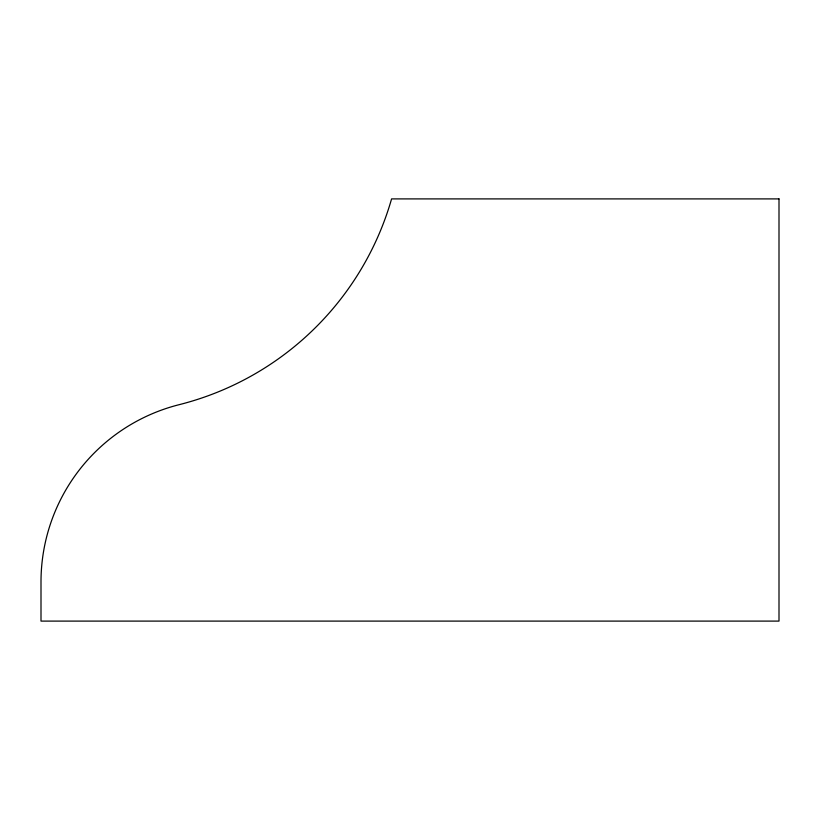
<?xml version="1.0" encoding="UTF-8"?>
<svg xmlns="http://www.w3.org/2000/svg" width="820" height="820" viewBox="0 0 820 820"><rect width="100%" height="100%" fill="white"/><g stroke="black" fill="none" stroke-linecap="round" stroke-linejoin="round"><path stroke-width="1.23" d="M779 198.901L391.581 198.901A296.532 296.532 0 0 1 179.477 404.598A182.798 182.798 0 0 0 41 581.78L41 621.099L779 621.099L779 198.901"/></g></svg>
